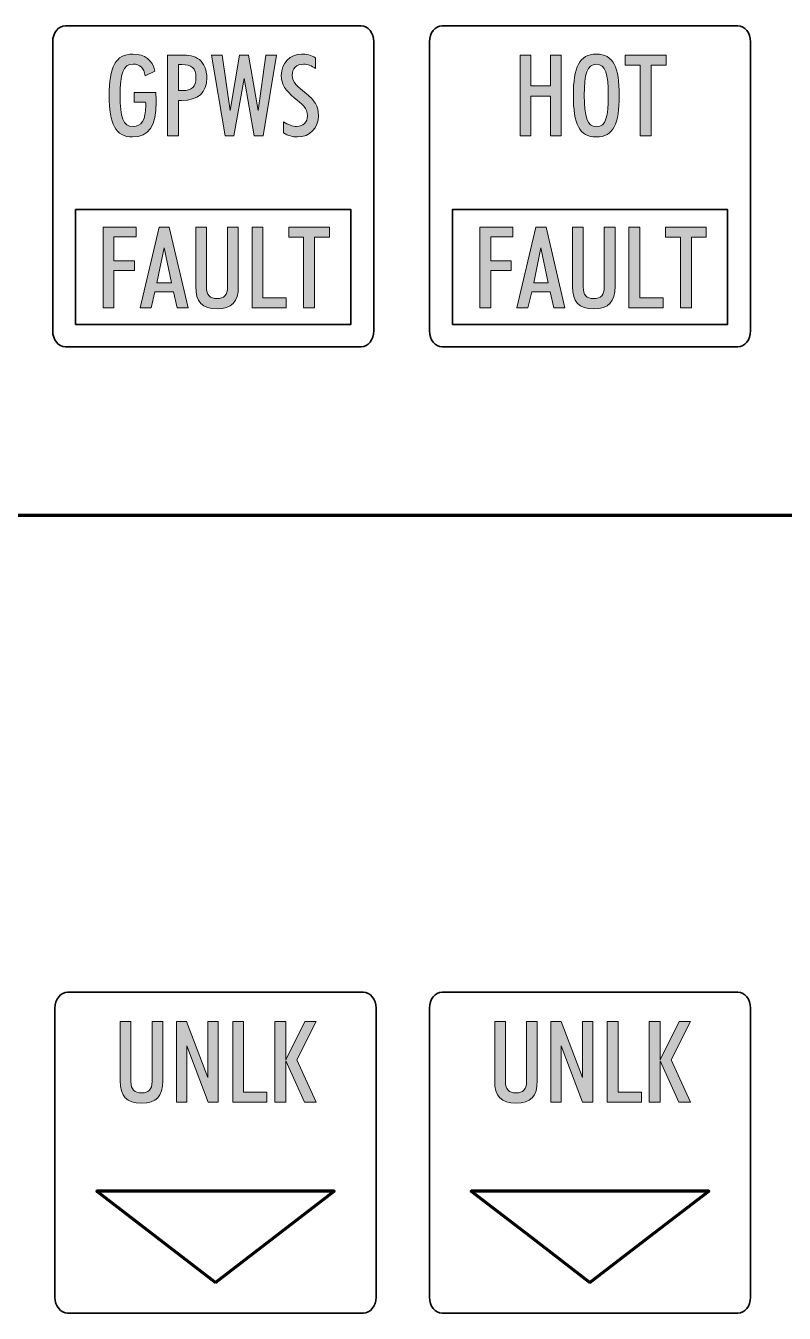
# Model space of a CAD drawing. Header units: millimetres. Extents: x 4 to 202, y 10 to 290.
# Drawn here: x 37.2 to 70.2, y 177.6 to 233.7 of the extents above; entities that cross this region are included whole.
import ezdxf

# ---------------------------------------------------------------- set-up
doc = ezdxf.new("R2010")
doc.units = ezdxf.units.MM
doc.header["$MEASUREMENT"] = 0
doc.layers.add('Layer 1', color=7, linetype='Continuous', lineweight=0)

# ---------------------------------------------------------------- blocks, each defined once
blk = doc.blocks.new('Block_24')
at = {"layer": 'Layer 1', "true_color": 0x1d1e1b, "transparency": 33554687}
h = blk.add_hatch(color=250, dxfattribs=at)
h.dxf.hatch_style = 2
edge = h.paths.add_edge_path()
edge.add_spline(control_points=[(42.855, 230.373), (42.855, 229.35), (42.534, 228.856), (41.827, 228.856), (41.076, 228.856), (40.805, 229.429), (40.805, 230.66), (40.805, 231.9), (41.071, 232.468), (41.842, 232.468), (42.366, 232.468), (42.682, 232.221), (42.801, 231.727), (42.801, 231.727), (42.381, 231.524), (42.381, 231.524), (42.312, 231.865), (42.139, 232.033), (41.847, 232.033), (41.397, 232.033), (41.284, 231.603), (41.284, 230.669), (41.284, 229.731), (41.402, 229.306), (41.847, 229.306), (42.218, 229.306), (42.401, 229.612), (42.401, 230.21), (42.401, 230.264), (42.401, 230.319), (42.396, 230.378), (42.396, 230.378), (41.892, 230.378), (41.892, 230.378), (41.892, 230.378), (41.892, 230.793), (41.892, 230.793), (41.892, 230.793), (42.84, 230.793), (42.84, 230.793), (42.85, 230.645), (42.855, 230.502), (42.855, 230.373)], knot_values=[0, 0, 0, 0, 1, 1, 1, 2, 2, 2, 3, 3, 3, 4, 4, 4, 5, 5, 5, 6, 6, 6, 7, 7, 7, 8, 8, 8, 9, 9, 9, 10, 10, 10, 11, 11, 11, 12, 12, 12, 13, 13, 13, 14, 14, 14, 14], degree=3, periodic=0)
h = blk.add_hatch(color=250, dxfattribs=at)
h.dxf.hatch_style = 2
edge = h.paths.add_edge_path()
edge.add_spline(control_points=[(44, 230.877), (44.415, 230.877), (44.588, 231.03), (44.588, 231.45), (44.588, 231.86), (44.396, 232.009), (43.966, 232.009), (43.966, 232.009), (43.822, 232.009), (43.822, 232.009), (43.822, 232.009), (43.822, 230.877), (43.822, 230.877), (43.822, 230.877), (44, 230.877), (44, 230.877)], knot_values=[0, 0, 0, 0, 1, 1, 1, 2, 2, 2, 3, 3, 3, 4, 4, 4, 5, 5, 5, 5], degree=3, periodic=0)
edge = h.paths.add_edge_path()
edge.add_spline(control_points=[(43.348, 232.424), (43.348, 232.424), (43.926, 232.424), (43.926, 232.424), (44.272, 232.424), (44.529, 232.394), (44.737, 232.226), (44.944, 232.058), (45.063, 231.771), (45.063, 231.43), (45.063, 230.793), (44.687, 230.447), (43.961, 230.447), (43.916, 230.447), (43.867, 230.447), (43.822, 230.452), (43.822, 230.452), (43.822, 228.9), (43.822, 228.9), (43.822, 228.9), (43.348, 228.9), (43.348, 228.9), (43.348, 228.9), (43.348, 232.424), (43.348, 232.424)], knot_values=[0, 0, 0, 0, 1, 1, 1, 2, 2, 2, 3, 3, 3, 4, 4, 4, 5, 5, 5, 6, 6, 6, 7, 7, 7, 8, 8, 8, 8], degree=3, periodic=0)
h = blk.add_hatch(color=250, dxfattribs=at)
h.dxf.hatch_style = 2
edge = h.paths.add_edge_path()
edge.add_spline(control_points=[(45.269, 232.424), (45.269, 232.424), (45.739, 232.424), (45.739, 232.424), (45.739, 232.424), (46.08, 230.012), (46.08, 230.012), (46.08, 230.012), (46.49, 232.424), (46.49, 232.424), (46.49, 232.424), (46.88, 232.424), (46.88, 232.424), (46.88, 232.424), (47.295, 230.012), (47.295, 230.012), (47.295, 230.012), (47.631, 232.424), (47.631, 232.424), (47.631, 232.424), (48.101, 232.424), (48.101, 232.424), (48.101, 232.424), (47.513, 228.9), (47.513, 228.9), (47.513, 228.9), (47.122, 228.9), (47.122, 228.9), (47.122, 228.9), (46.687, 231.401), (46.687, 231.401), (46.687, 231.401), (46.247, 228.9), (46.247, 228.9), (46.247, 228.9), (45.862, 228.9), (45.862, 228.9), (45.862, 228.9), (45.269, 232.424), (45.269, 232.424)], knot_values=[0, 0, 0, 0, 1, 1, 1, 2, 2, 2, 3, 3, 3, 4, 4, 4, 5, 5, 5, 6, 6, 6, 7, 7, 7, 8, 8, 8, 9, 9, 9, 10, 10, 10, 11, 11, 11, 12, 12, 12, 13, 13, 13, 13], degree=3, periodic=0)
h = blk.add_hatch(color=250, dxfattribs=at)
h.dxf.hatch_style = 2
edge = h.paths.add_edge_path()
edge.add_spline(control_points=[(48.979, 229.316), (49.27, 229.316), (49.453, 229.498), (49.453, 229.78), (49.453, 230.121), (49.221, 230.279), (48.875, 230.566), (48.509, 230.867), (48.311, 231.129), (48.311, 231.539), (48.311, 232.083), (48.702, 232.468), (49.191, 232.468), (49.409, 232.468), (49.606, 232.419), (49.809, 232.31), (49.809, 232.31), (49.809, 231.836), (49.809, 231.836), (49.626, 231.964), (49.453, 232.028), (49.28, 232.028), (48.979, 232.028), (48.786, 231.836), (48.786, 231.544), (48.786, 231.218), (49.028, 231.05), (49.379, 230.768), (49.759, 230.462), (49.932, 230.195), (49.932, 229.785), (49.932, 229.256), (49.562, 228.856), (49.013, 228.856), (48.815, 228.856), (48.613, 228.915), (48.4, 229.034), (48.4, 229.034), (48.4, 229.518), (48.4, 229.518), (48.618, 229.385), (48.806, 229.316), (48.979, 229.316)], knot_values=[0, 0, 0, 0, 1, 1, 1, 2, 2, 2, 3, 3, 3, 4, 4, 4, 5, 5, 5, 6, 6, 6, 7, 7, 7, 8, 8, 8, 9, 9, 9, 10, 10, 10, 11, 11, 11, 12, 12, 12, 13, 13, 13, 14, 14, 14, 14], degree=3, periodic=0)
at = {"layer": 'Layer 1'}
for points, knots in [([(42.855, 230.373), (42.855, 229.35), (42.534, 228.856), (41.827, 228.856), (41.076, 228.856), (40.805, 229.429), (40.805, 230.66), (40.805, 231.9), (41.071, 232.468), (41.842, 232.468), (42.366, 232.468), (42.682, 232.221), (42.801, 231.727), (42.801, 231.727), (42.381, 231.524), (42.381, 231.524), (42.312, 231.865), (42.139, 232.033), (41.847, 232.033), (41.397, 232.033), (41.284, 231.603), (41.284, 230.669), (41.284, 229.731), (41.402, 229.306), (41.847, 229.306), (42.218, 229.306), (42.401, 229.612), (42.401, 230.21), (42.401, 230.264), (42.401, 230.319), (42.396, 230.378), (42.396, 230.378), (41.892, 230.378), (41.892, 230.378), (41.892, 230.378), (41.892, 230.793), (41.892, 230.793), (41.892, 230.793), (42.84, 230.793), (42.84, 230.793), (42.85, 230.645), (42.855, 230.502), (42.855, 230.373)], [0, 0, 0, 0, 1, 1, 1, 2, 2, 2, 3, 3, 3, 4, 4, 4, 5, 5, 5, 6, 6, 6, 7, 7, 7, 8, 8, 8, 9, 9, 9, 10, 10, 10, 11, 11, 11, 12, 12, 12, 13, 13, 13, 14, 14, 14, 14]), ([(43.348, 232.424), (43.348, 232.424), (43.926, 232.424), (43.926, 232.424), (44.272, 232.424), (44.529, 232.394), (44.737, 232.226), (44.944, 232.058), (45.063, 231.771), (45.063, 231.43), (45.063, 230.793), (44.687, 230.447), (43.961, 230.447), (43.916, 230.447), (43.867, 230.447), (43.822, 230.452), (43.822, 230.452), (43.822, 228.9), (43.822, 228.9), (43.822, 228.9), (43.348, 228.9), (43.348, 228.9), (43.348, 228.9), (43.348, 232.424), (43.348, 232.424)], [0, 0, 0, 0, 1, 1, 1, 2, 2, 2, 3, 3, 3, 4, 4, 4, 5, 5, 5, 6, 6, 6, 7, 7, 7, 8, 8, 8, 8]), ([(45.269, 232.424), (45.269, 232.424), (45.739, 232.424), (45.739, 232.424), (45.739, 232.424), (46.08, 230.012), (46.08, 230.012), (46.08, 230.012), (46.49, 232.424), (46.49, 232.424), (46.49, 232.424), (46.88, 232.424), (46.88, 232.424), (46.88, 232.424), (47.295, 230.012), (47.295, 230.012), (47.295, 230.012), (47.631, 232.424), (47.631, 232.424), (47.631, 232.424), (48.101, 232.424), (48.101, 232.424), (48.101, 232.424), (47.513, 228.9), (47.513, 228.9), (47.513, 228.9), (47.122, 228.9), (47.122, 228.9), (47.122, 228.9), (46.687, 231.401), (46.687, 231.401), (46.687, 231.401), (46.247, 228.9), (46.247, 228.9), (46.247, 228.9), (45.862, 228.9), (45.862, 228.9), (45.862, 228.9), (45.269, 232.424), (45.269, 232.424)], [0, 0, 0, 0, 1, 1, 1, 2, 2, 2, 3, 3, 3, 4, 4, 4, 5, 5, 5, 6, 6, 6, 7, 7, 7, 8, 8, 8, 9, 9, 9, 10, 10, 10, 11, 11, 11, 12, 12, 12, 13, 13, 13, 13]), ([(48.979, 229.316), (49.27, 229.316), (49.453, 229.498), (49.453, 229.78), (49.453, 230.121), (49.221, 230.279), (48.875, 230.566), (48.509, 230.867), (48.311, 231.129), (48.311, 231.539), (48.311, 232.083), (48.702, 232.468), (49.191, 232.468), (49.409, 232.468), (49.606, 232.419), (49.809, 232.31), (49.809, 232.31), (49.809, 231.836), (49.809, 231.836), (49.626, 231.964), (49.453, 232.028), (49.28, 232.028), (48.979, 232.028), (48.786, 231.836), (48.786, 231.544), (48.786, 231.218), (49.028, 231.05), (49.379, 230.768), (49.759, 230.462), (49.932, 230.195), (49.932, 229.785), (49.932, 229.256), (49.562, 228.856), (49.013, 228.856), (48.815, 228.856), (48.613, 228.915), (48.4, 229.034), (48.4, 229.034), (48.4, 229.518), (48.4, 229.518), (48.618, 229.385), (48.806, 229.316), (48.979, 229.316)], [0, 0, 0, 0, 1, 1, 1, 2, 2, 2, 3, 3, 3, 4, 4, 4, 5, 5, 5, 6, 6, 6, 7, 7, 7, 8, 8, 8, 9, 9, 9, 10, 10, 10, 11, 11, 11, 12, 12, 12, 13, 13, 13, 14, 14, 14, 14]), ([(44, 230.877), (44.415, 230.877), (44.588, 231.03), (44.588, 231.45), (44.588, 231.86), (44.396, 232.009), (43.966, 232.009), (43.966, 232.009), (43.822, 232.009), (43.822, 232.009), (43.822, 232.009), (43.822, 230.877), (43.822, 230.877), (43.822, 230.877), (44, 230.877), (44, 230.877)], [0, 0, 0, 0, 1, 1, 1, 2, 2, 2, 3, 3, 3, 4, 4, 4, 5, 5, 5, 5])]:
    blk.add_open_spline(points, degree=3, knots=knots, dxfattribs=at)
blk = doc.blocks.new('Block_25')
at = {"layer": 'Layer 1', "true_color": 0x1d1e1b, "transparency": 33554687}
h = blk.add_hatch(color=250, dxfattribs=at)
h.dxf.hatch_style = 2
edge = h.paths.add_edge_path()
edge.add_spline(control_points=[(40.538, 224.93), (40.538, 224.93), (41.981, 224.93), (41.981, 224.93), (41.981, 224.93), (41.981, 224.505), (41.981, 224.505), (41.981, 224.505), (41.012, 224.505), (41.012, 224.505), (41.012, 224.505), (41.012, 223.452), (41.012, 223.452), (41.012, 223.452), (41.902, 223.452), (41.902, 223.452), (41.902, 223.452), (41.902, 223.032), (41.902, 223.032), (41.902, 223.032), (41.012, 223.032), (41.012, 223.032), (41.012, 223.032), (41.012, 221.406), (41.012, 221.406), (41.012, 221.406), (40.538, 221.406), (40.538, 221.406), (40.538, 221.406), (40.538, 224.93), (40.538, 224.93)], knot_values=[0, 0, 0, 0, 1, 1, 1, 2, 2, 2, 3, 3, 3, 4, 4, 4, 5, 5, 5, 6, 6, 6, 7, 7, 7, 8, 8, 8, 9, 9, 9, 10, 10, 10, 10], degree=3, periodic=0)
h = blk.add_hatch(color=250, dxfattribs=at)
h.dxf.hatch_style = 2
edge = h.paths.add_edge_path()
edge.add_spline(control_points=[(42.889, 222.494), (42.889, 222.494), (43.522, 222.494), (43.522, 222.494), (43.522, 222.494), (43.205, 224.021), (43.205, 224.021), (43.205, 224.021), (42.889, 222.494), (42.889, 222.494)], knot_values=[0, 0, 0, 0, 1, 1, 1, 2, 2, 2, 3, 3, 3, 3], degree=3, periodic=0)
edge = h.paths.add_edge_path()
edge.add_spline(control_points=[(42.983, 224.93), (42.983, 224.93), (43.428, 224.93), (43.428, 224.93), (43.428, 224.93), (44.253, 221.406), (44.253, 221.406), (44.253, 221.406), (43.774, 221.406), (43.774, 221.406), (43.774, 221.406), (43.606, 222.098), (43.606, 222.098), (43.606, 222.098), (42.8, 222.098), (42.8, 222.098), (42.8, 222.098), (42.637, 221.406), (42.637, 221.406), (42.637, 221.406), (42.158, 221.406), (42.158, 221.406), (42.158, 221.406), (42.983, 224.93), (42.983, 224.93)], knot_values=[0, 0, 0, 0, 1, 1, 1, 2, 2, 2, 3, 3, 3, 4, 4, 4, 5, 5, 5, 6, 6, 6, 7, 7, 7, 8, 8, 8, 8], degree=3, periodic=0)
h = blk.add_hatch(color=250, dxfattribs=at)
h.dxf.hatch_style = 2
edge = h.paths.add_edge_path()
edge.add_spline(control_points=[(44.578, 224.93), (44.578, 224.93), (45.047, 224.93), (45.047, 224.93), (45.047, 224.93), (45.047, 222.306), (45.047, 222.306), (45.047, 221.97), (45.196, 221.812), (45.507, 221.812), (45.818, 221.812), (45.966, 221.97), (45.966, 222.306), (45.966, 222.306), (45.966, 224.93), (45.966, 224.93), (45.966, 224.93), (46.436, 224.93), (46.436, 224.93), (46.436, 224.93), (46.436, 222.345), (46.436, 222.345), (46.436, 221.668), (46.154, 221.362), (45.507, 221.362), (44.859, 221.362), (44.578, 221.668), (44.578, 222.345), (44.578, 222.345), (44.578, 224.93), (44.578, 224.93)], knot_values=[0, 0, 0, 0, 1, 1, 1, 2, 2, 2, 3, 3, 3, 4, 4, 4, 5, 5, 5, 6, 6, 6, 7, 7, 7, 8, 8, 8, 9, 9, 9, 10, 10, 10, 10], degree=3, periodic=0)
h = blk.add_hatch(color=250, dxfattribs=at)
h.dxf.hatch_style = 2
edge = h.paths.add_edge_path()
edge.add_spline(control_points=[(47.037, 224.93), (47.037, 224.93), (47.512, 224.93), (47.512, 224.93), (47.512, 224.93), (47.512, 221.846), (47.512, 221.846), (47.512, 221.846), (48.53, 221.846), (48.53, 221.846), (48.53, 221.846), (48.53, 221.406), (48.53, 221.406), (48.53, 221.406), (47.037, 221.406), (47.037, 221.406), (47.037, 221.406), (47.037, 224.93), (47.037, 224.93)], knot_values=[0, 0, 0, 0, 1, 1, 1, 2, 2, 2, 3, 3, 3, 4, 4, 4, 5, 5, 5, 6, 6, 6, 6], degree=3, periodic=0)
h = blk.add_hatch(color=250, dxfattribs=at)
h.dxf.hatch_style = 2
edge = h.paths.add_edge_path()
edge.add_spline(control_points=[(49.285, 224.49), (49.285, 224.49), (48.633, 224.49), (48.633, 224.49), (48.633, 224.49), (48.633, 224.93), (48.633, 224.93), (48.633, 224.93), (50.416, 224.93), (50.416, 224.93), (50.416, 224.93), (50.416, 224.49), (50.416, 224.49), (50.416, 224.49), (49.764, 224.49), (49.764, 224.49), (49.764, 224.49), (49.764, 221.406), (49.764, 221.406), (49.764, 221.406), (49.285, 221.406), (49.285, 221.406), (49.285, 221.406), (49.285, 224.49), (49.285, 224.49)], knot_values=[0, 0, 0, 0, 1, 1, 1, 2, 2, 2, 3, 3, 3, 4, 4, 4, 5, 5, 5, 6, 6, 6, 7, 7, 7, 8, 8, 8, 8], degree=3, periodic=0)
at = {"layer": 'Layer 1'}
for points, knots in [([(40.538, 224.93), (40.538, 224.93), (41.981, 224.93), (41.981, 224.93), (41.981, 224.93), (41.981, 224.505), (41.981, 224.505), (41.981, 224.505), (41.012, 224.505), (41.012, 224.505), (41.012, 224.505), (41.012, 223.452), (41.012, 223.452), (41.012, 223.452), (41.902, 223.452), (41.902, 223.452), (41.902, 223.452), (41.902, 223.032), (41.902, 223.032), (41.902, 223.032), (41.012, 223.032), (41.012, 223.032), (41.012, 223.032), (41.012, 221.406), (41.012, 221.406), (41.012, 221.406), (40.538, 221.406), (40.538, 221.406), (40.538, 221.406), (40.538, 224.93), (40.538, 224.93)], [0, 0, 0, 0, 1, 1, 1, 2, 2, 2, 3, 3, 3, 4, 4, 4, 5, 5, 5, 6, 6, 6, 7, 7, 7, 8, 8, 8, 9, 9, 9, 10, 10, 10, 10]), ([(42.983, 224.93), (42.983, 224.93), (43.428, 224.93), (43.428, 224.93), (43.428, 224.93), (44.253, 221.406), (44.253, 221.406), (44.253, 221.406), (43.774, 221.406), (43.774, 221.406), (43.774, 221.406), (43.606, 222.098), (43.606, 222.098), (43.606, 222.098), (42.8, 222.098), (42.8, 222.098), (42.8, 222.098), (42.637, 221.406), (42.637, 221.406), (42.637, 221.406), (42.158, 221.406), (42.158, 221.406), (42.158, 221.406), (42.983, 224.93), (42.983, 224.93)], [0, 0, 0, 0, 1, 1, 1, 2, 2, 2, 3, 3, 3, 4, 4, 4, 5, 5, 5, 6, 6, 6, 7, 7, 7, 8, 8, 8, 8]), ([(44.578, 224.93), (44.578, 224.93), (45.047, 224.93), (45.047, 224.93), (45.047, 224.93), (45.047, 222.306), (45.047, 222.306), (45.047, 221.97), (45.196, 221.812), (45.507, 221.812), (45.818, 221.812), (45.966, 221.97), (45.966, 222.306), (45.966, 222.306), (45.966, 224.93), (45.966, 224.93), (45.966, 224.93), (46.436, 224.93), (46.436, 224.93), (46.436, 224.93), (46.436, 222.345), (46.436, 222.345), (46.436, 221.668), (46.154, 221.362), (45.507, 221.362), (44.859, 221.362), (44.578, 221.668), (44.578, 222.345), (44.578, 222.345), (44.578, 224.93), (44.578, 224.93)], [0, 0, 0, 0, 1, 1, 1, 2, 2, 2, 3, 3, 3, 4, 4, 4, 5, 5, 5, 6, 6, 6, 7, 7, 7, 8, 8, 8, 9, 9, 9, 10, 10, 10, 10]), ([(47.037, 224.93), (47.037, 224.93), (47.512, 224.93), (47.512, 224.93), (47.512, 224.93), (47.512, 221.846), (47.512, 221.846), (47.512, 221.846), (48.53, 221.846), (48.53, 221.846), (48.53, 221.846), (48.53, 221.406), (48.53, 221.406), (48.53, 221.406), (47.037, 221.406), (47.037, 221.406), (47.037, 221.406), (47.037, 224.93), (47.037, 224.93)], [0, 0, 0, 0, 1, 1, 1, 2, 2, 2, 3, 3, 3, 4, 4, 4, 5, 5, 5, 6, 6, 6, 6]), ([(49.285, 224.49), (49.285, 224.49), (48.633, 224.49), (48.633, 224.49), (48.633, 224.49), (48.633, 224.93), (48.633, 224.93), (48.633, 224.93), (50.416, 224.93), (50.416, 224.93), (50.416, 224.93), (50.416, 224.49), (50.416, 224.49), (50.416, 224.49), (49.764, 224.49), (49.764, 224.49), (49.764, 224.49), (49.764, 221.406), (49.764, 221.406), (49.764, 221.406), (49.285, 221.406), (49.285, 221.406), (49.285, 221.406), (49.285, 224.49), (49.285, 224.49)], [0, 0, 0, 0, 1, 1, 1, 2, 2, 2, 3, 3, 3, 4, 4, 4, 5, 5, 5, 6, 6, 6, 7, 7, 7, 8, 8, 8, 8]), ([(42.889, 222.494), (42.889, 222.494), (43.522, 222.494), (43.522, 222.494), (43.522, 222.494), (43.205, 224.021), (43.205, 224.021), (43.205, 224.021), (42.889, 222.494), (42.889, 222.494)], [0, 0, 0, 0, 1, 1, 1, 2, 2, 2, 3, 3, 3, 3])]:
    blk.add_open_spline(points, degree=3, knots=knots, dxfattribs=at)
blk = doc.blocks.new('Block_26')
at = {"layer": 'Layer 1', "true_color": 0x1d1e1b, "transparency": 33554687}
h = blk.add_hatch(color=250, dxfattribs=at)
h.dxf.hatch_style = 2
edge = h.paths.add_edge_path()
edge.add_spline(control_points=[(58.72, 232.424), (58.72, 232.424), (59.194, 232.424), (59.194, 232.424), (59.194, 232.424), (59.194, 231.085), (59.194, 231.085), (59.194, 231.085), (60.044, 231.085), (60.044, 231.085), (60.044, 231.085), (60.044, 232.424), (60.044, 232.424), (60.044, 232.424), (60.519, 232.424), (60.519, 232.424), (60.519, 232.424), (60.519, 228.9), (60.519, 228.9), (60.519, 228.9), (60.044, 228.9), (60.044, 228.9), (60.044, 228.9), (60.044, 230.64), (60.044, 230.64), (60.044, 230.64), (59.194, 230.64), (59.194, 230.64), (59.194, 230.64), (59.194, 228.9), (59.194, 228.9), (59.194, 228.9), (58.72, 228.9), (58.72, 228.9), (58.72, 228.9), (58.72, 232.424), (58.72, 232.424)], knot_values=[0, 0, 0, 0, 1, 1, 1, 2, 2, 2, 3, 3, 3, 4, 4, 4, 5, 5, 5, 6, 6, 6, 7, 7, 7, 8, 8, 8, 9, 9, 9, 10, 10, 10, 11, 11, 11, 12, 12, 12, 12], degree=3, periodic=0)
h = blk.add_hatch(color=250, dxfattribs=at)
h.dxf.hatch_style = 2
edge = h.paths.add_edge_path()
edge.add_spline(control_points=[(62.054, 229.306), (62.474, 229.306), (62.568, 229.745), (62.568, 230.669), (62.568, 231.594), (62.459, 232.028), (62.049, 232.028), (61.639, 232.028), (61.525, 231.594), (61.525, 230.669), (61.525, 229.74), (61.649, 229.306), (62.054, 229.306)], knot_values=[0, 0, 0, 0, 1, 1, 1, 2, 2, 2, 3, 3, 3, 4, 4, 4, 4], degree=3, periodic=0)
edge = h.paths.add_edge_path()
edge.add_spline(control_points=[(62.049, 232.468), (62.79, 232.468), (63.047, 231.895), (63.047, 230.66), (63.047, 229.429), (62.79, 228.856), (62.049, 228.856), (61.308, 228.856), (61.046, 229.424), (61.046, 230.66), (61.046, 231.895), (61.308, 232.468), (62.049, 232.468)], knot_values=[0, 0, 0, 0, 1, 1, 1, 2, 2, 2, 3, 3, 3, 4, 4, 4, 4], degree=3, periodic=0)
h = blk.add_hatch(color=250, dxfattribs=at)
h.dxf.hatch_style = 2
edge = h.paths.add_edge_path()
edge.add_spline(control_points=[(63.96, 231.984), (63.96, 231.984), (63.308, 231.984), (63.308, 231.984), (63.308, 231.984), (63.308, 232.424), (63.308, 232.424), (63.308, 232.424), (65.092, 232.424), (65.092, 232.424), (65.092, 232.424), (65.092, 231.984), (65.092, 231.984), (65.092, 231.984), (64.439, 231.984), (64.439, 231.984), (64.439, 231.984), (64.439, 228.9), (64.439, 228.9), (64.439, 228.9), (63.96, 228.9), (63.96, 228.9), (63.96, 228.9), (63.96, 231.984), (63.96, 231.984)], knot_values=[0, 0, 0, 0, 1, 1, 1, 2, 2, 2, 3, 3, 3, 4, 4, 4, 5, 5, 5, 6, 6, 6, 7, 7, 7, 8, 8, 8, 8], degree=3, periodic=0)
at = {"layer": 'Layer 1'}
for points, knots in [([(58.72, 232.424), (58.72, 232.424), (59.194, 232.424), (59.194, 232.424), (59.194, 232.424), (59.194, 231.085), (59.194, 231.085), (59.194, 231.085), (60.044, 231.085), (60.044, 231.085), (60.044, 231.085), (60.044, 232.424), (60.044, 232.424), (60.044, 232.424), (60.519, 232.424), (60.519, 232.424), (60.519, 232.424), (60.519, 228.9), (60.519, 228.9), (60.519, 228.9), (60.044, 228.9), (60.044, 228.9), (60.044, 228.9), (60.044, 230.64), (60.044, 230.64), (60.044, 230.64), (59.194, 230.64), (59.194, 230.64), (59.194, 230.64), (59.194, 228.9), (59.194, 228.9), (59.194, 228.9), (58.72, 228.9), (58.72, 228.9), (58.72, 228.9), (58.72, 232.424), (58.72, 232.424)], [0, 0, 0, 0, 1, 1, 1, 2, 2, 2, 3, 3, 3, 4, 4, 4, 5, 5, 5, 6, 6, 6, 7, 7, 7, 8, 8, 8, 9, 9, 9, 10, 10, 10, 11, 11, 11, 12, 12, 12, 12]), ([(62.049, 232.468), (62.79, 232.468), (63.047, 231.895), (63.047, 230.66), (63.047, 229.429), (62.79, 228.856), (62.049, 228.856), (61.308, 228.856), (61.046, 229.424), (61.046, 230.66), (61.046, 231.895), (61.308, 232.468), (62.049, 232.468)], [0, 0, 0, 0, 1, 1, 1, 2, 2, 2, 3, 3, 3, 4, 4, 4, 4]), ([(63.96, 231.984), (63.96, 231.984), (63.308, 231.984), (63.308, 231.984), (63.308, 231.984), (63.308, 232.424), (63.308, 232.424), (63.308, 232.424), (65.092, 232.424), (65.092, 232.424), (65.092, 232.424), (65.092, 231.984), (65.092, 231.984), (65.092, 231.984), (64.439, 231.984), (64.439, 231.984), (64.439, 231.984), (64.439, 228.9), (64.439, 228.9), (64.439, 228.9), (63.96, 228.9), (63.96, 228.9), (63.96, 228.9), (63.96, 231.984), (63.96, 231.984)], [0, 0, 0, 0, 1, 1, 1, 2, 2, 2, 3, 3, 3, 4, 4, 4, 5, 5, 5, 6, 6, 6, 7, 7, 7, 8, 8, 8, 8]), ([(62.054, 229.306), (62.474, 229.306), (62.568, 229.745), (62.568, 230.669), (62.568, 231.594), (62.459, 232.028), (62.049, 232.028), (61.639, 232.028), (61.525, 231.594), (61.525, 230.669), (61.525, 229.74), (61.649, 229.306), (62.054, 229.306)], [0, 0, 0, 0, 1, 1, 1, 2, 2, 2, 3, 3, 3, 4, 4, 4, 4])]:
    blk.add_open_spline(points, degree=3, knots=knots, dxfattribs=at)
blk = doc.blocks.new('Block_27')
at = {"layer": 'Layer 1', "true_color": 0x1d1e1b, "transparency": 33554687}
h = blk.add_hatch(color=250, dxfattribs=at)
h.dxf.hatch_style = 2
edge = h.paths.add_edge_path()
edge.add_spline(control_points=[(56.967, 224.93), (56.967, 224.93), (58.41, 224.93), (58.41, 224.93), (58.41, 224.93), (58.41, 224.505), (58.41, 224.505), (58.41, 224.505), (57.441, 224.505), (57.441, 224.505), (57.441, 224.505), (57.441, 223.452), (57.441, 223.452), (57.441, 223.452), (58.331, 223.452), (58.331, 223.452), (58.331, 223.452), (58.331, 223.032), (58.331, 223.032), (58.331, 223.032), (57.441, 223.032), (57.441, 223.032), (57.441, 223.032), (57.441, 221.406), (57.441, 221.406), (57.441, 221.406), (56.967, 221.406), (56.967, 221.406), (56.967, 221.406), (56.967, 224.93), (56.967, 224.93)], knot_values=[0, 0, 0, 0, 1, 1, 1, 2, 2, 2, 3, 3, 3, 4, 4, 4, 5, 5, 5, 6, 6, 6, 7, 7, 7, 8, 8, 8, 9, 9, 9, 10, 10, 10, 10], degree=3, periodic=0)
h = blk.add_hatch(color=250, dxfattribs=at)
h.dxf.hatch_style = 2
edge = h.paths.add_edge_path()
edge.add_spline(control_points=[(59.318, 222.494), (59.318, 222.494), (59.95, 222.494), (59.95, 222.494), (59.95, 222.494), (59.634, 224.021), (59.634, 224.021), (59.634, 224.021), (59.318, 222.494), (59.318, 222.494)], knot_values=[0, 0, 0, 0, 1, 1, 1, 2, 2, 2, 3, 3, 3, 3], degree=3, periodic=0)
edge = h.paths.add_edge_path()
edge.add_spline(control_points=[(59.412, 224.93), (59.412, 224.93), (59.856, 224.93), (59.856, 224.93), (59.856, 224.93), (60.682, 221.406), (60.682, 221.406), (60.682, 221.406), (60.202, 221.406), (60.202, 221.406), (60.202, 221.406), (60.034, 222.098), (60.034, 222.098), (60.034, 222.098), (59.229, 222.098), (59.229, 222.098), (59.229, 222.098), (59.066, 221.406), (59.066, 221.406), (59.066, 221.406), (58.587, 221.406), (58.587, 221.406), (58.587, 221.406), (59.412, 224.93), (59.412, 224.93)], knot_values=[0, 0, 0, 0, 1, 1, 1, 2, 2, 2, 3, 3, 3, 4, 4, 4, 5, 5, 5, 6, 6, 6, 7, 7, 7, 8, 8, 8, 8], degree=3, periodic=0)
h = blk.add_hatch(color=250, dxfattribs=at)
h.dxf.hatch_style = 2
edge = h.paths.add_edge_path()
edge.add_spline(control_points=[(61.007, 224.93), (61.007, 224.93), (61.476, 224.93), (61.476, 224.93), (61.476, 224.93), (61.476, 222.306), (61.476, 222.306), (61.476, 221.97), (61.624, 221.812), (61.936, 221.812), (62.247, 221.812), (62.395, 221.97), (62.395, 222.306), (62.395, 222.306), (62.395, 224.93), (62.395, 224.93), (62.395, 224.93), (62.865, 224.93), (62.865, 224.93), (62.865, 224.93), (62.865, 222.345), (62.865, 222.345), (62.865, 221.668), (62.583, 221.362), (61.936, 221.362), (61.288, 221.362), (61.007, 221.668), (61.007, 222.345), (61.007, 222.345), (61.007, 224.93), (61.007, 224.93)], knot_values=[0, 0, 0, 0, 1, 1, 1, 2, 2, 2, 3, 3, 3, 4, 4, 4, 5, 5, 5, 6, 6, 6, 7, 7, 7, 8, 8, 8, 9, 9, 9, 10, 10, 10, 10], degree=3, periodic=0)
h = blk.add_hatch(color=250, dxfattribs=at)
h.dxf.hatch_style = 2
edge = h.paths.add_edge_path()
edge.add_spline(control_points=[(63.466, 224.93), (63.466, 224.93), (63.94, 224.93), (63.94, 224.93), (63.94, 224.93), (63.94, 221.846), (63.94, 221.846), (63.94, 221.846), (64.958, 221.846), (64.958, 221.846), (64.958, 221.846), (64.958, 221.406), (64.958, 221.406), (64.958, 221.406), (63.466, 221.406), (63.466, 221.406), (63.466, 221.406), (63.466, 224.93), (63.466, 224.93)], knot_values=[0, 0, 0, 0, 1, 1, 1, 2, 2, 2, 3, 3, 3, 4, 4, 4, 5, 5, 5, 6, 6, 6, 6], degree=3, periodic=0)
h = blk.add_hatch(color=250, dxfattribs=at)
h.dxf.hatch_style = 2
edge = h.paths.add_edge_path()
edge.add_spline(control_points=[(65.714, 224.49), (65.714, 224.49), (65.061, 224.49), (65.061, 224.49), (65.061, 224.49), (65.061, 224.93), (65.061, 224.93), (65.061, 224.93), (66.845, 224.93), (66.845, 224.93), (66.845, 224.93), (66.845, 224.49), (66.845, 224.49), (66.845, 224.49), (66.193, 224.49), (66.193, 224.49), (66.193, 224.49), (66.193, 221.406), (66.193, 221.406), (66.193, 221.406), (65.714, 221.406), (65.714, 221.406), (65.714, 221.406), (65.714, 224.49), (65.714, 224.49)], knot_values=[0, 0, 0, 0, 1, 1, 1, 2, 2, 2, 3, 3, 3, 4, 4, 4, 5, 5, 5, 6, 6, 6, 7, 7, 7, 8, 8, 8, 8], degree=3, periodic=0)
at = {"layer": 'Layer 1'}
for points, knots in [([(56.967, 224.93), (56.967, 224.93), (58.41, 224.93), (58.41, 224.93), (58.41, 224.93), (58.41, 224.505), (58.41, 224.505), (58.41, 224.505), (57.441, 224.505), (57.441, 224.505), (57.441, 224.505), (57.441, 223.452), (57.441, 223.452), (57.441, 223.452), (58.331, 223.452), (58.331, 223.452), (58.331, 223.452), (58.331, 223.032), (58.331, 223.032), (58.331, 223.032), (57.441, 223.032), (57.441, 223.032), (57.441, 223.032), (57.441, 221.406), (57.441, 221.406), (57.441, 221.406), (56.967, 221.406), (56.967, 221.406), (56.967, 221.406), (56.967, 224.93), (56.967, 224.93)], [0, 0, 0, 0, 1, 1, 1, 2, 2, 2, 3, 3, 3, 4, 4, 4, 5, 5, 5, 6, 6, 6, 7, 7, 7, 8, 8, 8, 9, 9, 9, 10, 10, 10, 10]), ([(59.412, 224.93), (59.412, 224.93), (59.856, 224.93), (59.856, 224.93), (59.856, 224.93), (60.682, 221.406), (60.682, 221.406), (60.682, 221.406), (60.202, 221.406), (60.202, 221.406), (60.202, 221.406), (60.034, 222.098), (60.034, 222.098), (60.034, 222.098), (59.229, 222.098), (59.229, 222.098), (59.229, 222.098), (59.066, 221.406), (59.066, 221.406), (59.066, 221.406), (58.587, 221.406), (58.587, 221.406), (58.587, 221.406), (59.412, 224.93), (59.412, 224.93)], [0, 0, 0, 0, 1, 1, 1, 2, 2, 2, 3, 3, 3, 4, 4, 4, 5, 5, 5, 6, 6, 6, 7, 7, 7, 8, 8, 8, 8]), ([(61.007, 224.93), (61.007, 224.93), (61.476, 224.93), (61.476, 224.93), (61.476, 224.93), (61.476, 222.306), (61.476, 222.306), (61.476, 221.97), (61.624, 221.812), (61.936, 221.812), (62.247, 221.812), (62.395, 221.97), (62.395, 222.306), (62.395, 222.306), (62.395, 224.93), (62.395, 224.93), (62.395, 224.93), (62.865, 224.93), (62.865, 224.93), (62.865, 224.93), (62.865, 222.345), (62.865, 222.345), (62.865, 221.668), (62.583, 221.362), (61.936, 221.362), (61.288, 221.362), (61.007, 221.668), (61.007, 222.345), (61.007, 222.345), (61.007, 224.93), (61.007, 224.93)], [0, 0, 0, 0, 1, 1, 1, 2, 2, 2, 3, 3, 3, 4, 4, 4, 5, 5, 5, 6, 6, 6, 7, 7, 7, 8, 8, 8, 9, 9, 9, 10, 10, 10, 10]), ([(63.466, 224.93), (63.466, 224.93), (63.94, 224.93), (63.94, 224.93), (63.94, 224.93), (63.94, 221.846), (63.94, 221.846), (63.94, 221.846), (64.958, 221.846), (64.958, 221.846), (64.958, 221.846), (64.958, 221.406), (64.958, 221.406), (64.958, 221.406), (63.466, 221.406), (63.466, 221.406), (63.466, 221.406), (63.466, 224.93), (63.466, 224.93)], [0, 0, 0, 0, 1, 1, 1, 2, 2, 2, 3, 3, 3, 4, 4, 4, 5, 5, 5, 6, 6, 6, 6]), ([(65.714, 224.49), (65.714, 224.49), (65.061, 224.49), (65.061, 224.49), (65.061, 224.49), (65.061, 224.93), (65.061, 224.93), (65.061, 224.93), (66.845, 224.93), (66.845, 224.93), (66.845, 224.93), (66.845, 224.49), (66.845, 224.49), (66.845, 224.49), (66.193, 224.49), (66.193, 224.49), (66.193, 224.49), (66.193, 221.406), (66.193, 221.406), (66.193, 221.406), (65.714, 221.406), (65.714, 221.406), (65.714, 221.406), (65.714, 224.49), (65.714, 224.49)], [0, 0, 0, 0, 1, 1, 1, 2, 2, 2, 3, 3, 3, 4, 4, 4, 5, 5, 5, 6, 6, 6, 7, 7, 7, 8, 8, 8, 8]), ([(59.318, 222.494), (59.318, 222.494), (59.95, 222.494), (59.95, 222.494), (59.95, 222.494), (59.634, 224.021), (59.634, 224.021), (59.634, 224.021), (59.318, 222.494), (59.318, 222.494)], [0, 0, 0, 0, 1, 1, 1, 2, 2, 2, 3, 3, 3, 3])]:
    blk.add_open_spline(points, degree=3, knots=knots, dxfattribs=at)
blk = doc.blocks.new('Block_30')
at = {"layer": 'Layer 1', "true_color": 0x1d1e1b, "transparency": 33554687}
h = blk.add_hatch(color=250, dxfattribs=at)
h.dxf.hatch_style = 2
edge = h.paths.add_edge_path()
edge.add_spline(control_points=[(41.286, 190.299), (41.286, 190.299), (41.755, 190.299), (41.755, 190.299), (41.755, 190.299), (41.755, 187.675), (41.755, 187.675), (41.755, 187.339), (41.903, 187.181), (42.215, 187.181), (42.526, 187.181), (42.674, 187.339), (42.674, 187.675), (42.674, 187.675), (42.674, 190.299), (42.674, 190.299), (42.674, 190.299), (43.144, 190.299), (43.144, 190.299), (43.144, 190.299), (43.144, 187.715), (43.144, 187.715), (43.144, 187.038), (42.862, 186.731), (42.215, 186.731), (41.567, 186.731), (41.286, 187.038), (41.286, 187.715), (41.286, 187.715), (41.286, 190.299), (41.286, 190.299)], knot_values=[0, 0, 0, 0, 1, 1, 1, 2, 2, 2, 3, 3, 3, 4, 4, 4, 5, 5, 5, 6, 6, 6, 7, 7, 7, 8, 8, 8, 9, 9, 9, 10, 10, 10, 10], degree=3, periodic=0)
h = blk.add_hatch(color=250, dxfattribs=at)
h.dxf.hatch_style = 2
edge = h.paths.add_edge_path()
edge.add_spline(control_points=[(43.74, 190.299), (43.74, 190.299), (44.18, 190.299), (44.18, 190.299), (44.18, 190.299), (45.114, 187.853), (45.114, 187.853), (45.114, 187.853), (45.114, 190.299), (45.114, 190.299), (45.114, 190.299), (45.564, 190.299), (45.564, 190.299), (45.564, 190.299), (45.564, 186.776), (45.564, 186.776), (45.564, 186.776), (45.119, 186.776), (45.119, 186.776), (45.119, 186.776), (44.19, 189.242), (44.19, 189.242), (44.19, 189.242), (44.19, 186.776), (44.19, 186.776), (44.19, 186.776), (43.74, 186.776), (43.74, 186.776), (43.74, 186.776), (43.74, 190.299), (43.74, 190.299)], knot_values=[0, 0, 0, 0, 1, 1, 1, 2, 2, 2, 3, 3, 3, 4, 4, 4, 5, 5, 5, 6, 6, 6, 7, 7, 7, 8, 8, 8, 9, 9, 9, 10, 10, 10, 10], degree=3, periodic=0)
h = blk.add_hatch(color=250, dxfattribs=at)
h.dxf.hatch_style = 2
edge = h.paths.add_edge_path()
edge.add_spline(control_points=[(46.19, 190.299), (46.19, 190.299), (46.664, 190.299), (46.664, 190.299), (46.664, 190.299), (46.664, 187.216), (46.664, 187.216), (46.664, 187.216), (47.682, 187.216), (47.682, 187.216), (47.682, 187.216), (47.682, 186.776), (47.682, 186.776), (47.682, 186.776), (46.19, 186.776), (46.19, 186.776), (46.19, 186.776), (46.19, 190.299), (46.19, 190.299)], knot_values=[0, 0, 0, 0, 1, 1, 1, 2, 2, 2, 3, 3, 3, 4, 4, 4, 5, 5, 5, 6, 6, 6, 6], degree=3, periodic=0)
h = blk.add_hatch(color=250, dxfattribs=at)
h.dxf.hatch_style = 2
edge = h.paths.add_edge_path()
edge.add_spline(control_points=[(48.027, 190.299), (48.027, 190.299), (48.502, 190.299), (48.502, 190.299), (48.502, 190.299), (48.502, 188.629), (48.502, 188.629), (48.502, 188.629), (49.332, 190.299), (49.332, 190.299), (49.332, 190.299), (49.826, 190.299), (49.826, 190.299), (49.826, 190.299), (48.986, 188.624), (48.986, 188.624), (48.986, 188.624), (49.826, 186.776), (49.826, 186.776), (49.826, 186.776), (49.317, 186.776), (49.317, 186.776), (49.317, 186.776), (48.502, 188.585), (48.502, 188.585), (48.502, 188.585), (48.502, 186.776), (48.502, 186.776), (48.502, 186.776), (48.027, 186.776), (48.027, 186.776), (48.027, 186.776), (48.027, 190.299), (48.027, 190.299)], knot_values=[0, 0, 0, 0, 1, 1, 1, 2, 2, 2, 3, 3, 3, 4, 4, 4, 5, 5, 5, 6, 6, 6, 7, 7, 7, 8, 8, 8, 9, 9, 9, 10, 10, 10, 11, 11, 11, 11], degree=3, periodic=0)
at = {"layer": 'Layer 1'}
for points, knots in [([(41.286, 190.299), (41.286, 190.299), (41.755, 190.299), (41.755, 190.299), (41.755, 190.299), (41.755, 187.675), (41.755, 187.675), (41.755, 187.339), (41.903, 187.181), (42.215, 187.181), (42.526, 187.181), (42.674, 187.339), (42.674, 187.675), (42.674, 187.675), (42.674, 190.299), (42.674, 190.299), (42.674, 190.299), (43.144, 190.299), (43.144, 190.299), (43.144, 190.299), (43.144, 187.715), (43.144, 187.715), (43.144, 187.038), (42.862, 186.731), (42.215, 186.731), (41.567, 186.731), (41.286, 187.038), (41.286, 187.715), (41.286, 187.715), (41.286, 190.299), (41.286, 190.299)], [0, 0, 0, 0, 1, 1, 1, 2, 2, 2, 3, 3, 3, 4, 4, 4, 5, 5, 5, 6, 6, 6, 7, 7, 7, 8, 8, 8, 9, 9, 9, 10, 10, 10, 10]), ([(43.74, 190.299), (43.74, 190.299), (44.18, 190.299), (44.18, 190.299), (44.18, 190.299), (45.114, 187.853), (45.114, 187.853), (45.114, 187.853), (45.114, 190.299), (45.114, 190.299), (45.114, 190.299), (45.564, 190.299), (45.564, 190.299), (45.564, 190.299), (45.564, 186.776), (45.564, 186.776), (45.564, 186.776), (45.119, 186.776), (45.119, 186.776), (45.119, 186.776), (44.19, 189.242), (44.19, 189.242), (44.19, 189.242), (44.19, 186.776), (44.19, 186.776), (44.19, 186.776), (43.74, 186.776), (43.74, 186.776), (43.74, 186.776), (43.74, 190.299), (43.74, 190.299)], [0, 0, 0, 0, 1, 1, 1, 2, 2, 2, 3, 3, 3, 4, 4, 4, 5, 5, 5, 6, 6, 6, 7, 7, 7, 8, 8, 8, 9, 9, 9, 10, 10, 10, 10]), ([(46.19, 190.299), (46.19, 190.299), (46.664, 190.299), (46.664, 190.299), (46.664, 190.299), (46.664, 187.216), (46.664, 187.216), (46.664, 187.216), (47.682, 187.216), (47.682, 187.216), (47.682, 187.216), (47.682, 186.776), (47.682, 186.776), (47.682, 186.776), (46.19, 186.776), (46.19, 186.776), (46.19, 186.776), (46.19, 190.299), (46.19, 190.299)], [0, 0, 0, 0, 1, 1, 1, 2, 2, 2, 3, 3, 3, 4, 4, 4, 5, 5, 5, 6, 6, 6, 6]), ([(48.027, 190.299), (48.027, 190.299), (48.502, 190.299), (48.502, 190.299), (48.502, 190.299), (48.502, 188.629), (48.502, 188.629), (48.502, 188.629), (49.332, 190.299), (49.332, 190.299), (49.332, 190.299), (49.826, 190.299), (49.826, 190.299), (49.826, 190.299), (48.986, 188.624), (48.986, 188.624), (48.986, 188.624), (49.826, 186.776), (49.826, 186.776), (49.826, 186.776), (49.317, 186.776), (49.317, 186.776), (49.317, 186.776), (48.502, 188.585), (48.502, 188.585), (48.502, 188.585), (48.502, 186.776), (48.502, 186.776), (48.502, 186.776), (48.027, 186.776), (48.027, 186.776), (48.027, 186.776), (48.027, 190.299), (48.027, 190.299)], [0, 0, 0, 0, 1, 1, 1, 2, 2, 2, 3, 3, 3, 4, 4, 4, 5, 5, 5, 6, 6, 6, 7, 7, 7, 8, 8, 8, 9, 9, 9, 10, 10, 10, 11, 11, 11, 11])]:
    blk.add_open_spline(points, degree=3, knots=knots, dxfattribs=at)
blk = doc.blocks.new('Block_31')
at = {"layer": 'Layer 1', "true_color": 0x1d1e1b, "transparency": 33554687}
h = blk.add_hatch(color=250, dxfattribs=at)
h.dxf.hatch_style = 2
edge = h.paths.add_edge_path()
edge.add_spline(control_points=[(57.616, 190.299), (57.616, 190.299), (58.086, 190.299), (58.086, 190.299), (58.086, 190.299), (58.086, 187.675), (58.086, 187.675), (58.086, 187.339), (58.234, 187.181), (58.545, 187.181), (58.856, 187.181), (59.005, 187.339), (59.005, 187.675), (59.005, 187.675), (59.005, 190.299), (59.005, 190.299), (59.005, 190.299), (59.474, 190.299), (59.474, 190.299), (59.474, 190.299), (59.474, 187.715), (59.474, 187.715), (59.474, 187.038), (59.192, 186.731), (58.545, 186.731), (57.898, 186.731), (57.616, 187.038), (57.616, 187.715), (57.616, 187.715), (57.616, 190.299), (57.616, 190.299)], knot_values=[0, 0, 0, 0, 1, 1, 1, 2, 2, 2, 3, 3, 3, 4, 4, 4, 5, 5, 5, 6, 6, 6, 7, 7, 7, 8, 8, 8, 9, 9, 9, 10, 10, 10, 10], degree=3, periodic=0)
h = blk.add_hatch(color=250, dxfattribs=at)
h.dxf.hatch_style = 2
edge = h.paths.add_edge_path()
edge.add_spline(control_points=[(60.071, 190.299), (60.071, 190.299), (60.511, 190.299), (60.511, 190.299), (60.511, 190.299), (61.444, 187.853), (61.444, 187.853), (61.444, 187.853), (61.444, 190.299), (61.444, 190.299), (61.444, 190.299), (61.894, 190.299), (61.894, 190.299), (61.894, 190.299), (61.894, 186.776), (61.894, 186.776), (61.894, 186.776), (61.449, 186.776), (61.449, 186.776), (61.449, 186.776), (60.52, 189.242), (60.52, 189.242), (60.52, 189.242), (60.52, 186.776), (60.52, 186.776), (60.52, 186.776), (60.071, 186.776), (60.071, 186.776), (60.071, 186.776), (60.071, 190.299), (60.071, 190.299)], knot_values=[0, 0, 0, 0, 1, 1, 1, 2, 2, 2, 3, 3, 3, 4, 4, 4, 5, 5, 5, 6, 6, 6, 7, 7, 7, 8, 8, 8, 9, 9, 9, 10, 10, 10, 10], degree=3, periodic=0)
h = blk.add_hatch(color=250, dxfattribs=at)
h.dxf.hatch_style = 2
edge = h.paths.add_edge_path()
edge.add_spline(control_points=[(62.52, 190.299), (62.52, 190.299), (62.995, 190.299), (62.995, 190.299), (62.995, 190.299), (62.995, 187.216), (62.995, 187.216), (62.995, 187.216), (64.013, 187.216), (64.013, 187.216), (64.013, 187.216), (64.013, 186.776), (64.013, 186.776), (64.013, 186.776), (62.52, 186.776), (62.52, 186.776), (62.52, 186.776), (62.52, 190.299), (62.52, 190.299)], knot_values=[0, 0, 0, 0, 1, 1, 1, 2, 2, 2, 3, 3, 3, 4, 4, 4, 5, 5, 5, 6, 6, 6, 6], degree=3, periodic=0)
h = blk.add_hatch(color=250, dxfattribs=at)
h.dxf.hatch_style = 2
edge = h.paths.add_edge_path()
edge.add_spline(control_points=[(64.358, 190.299), (64.358, 190.299), (64.832, 190.299), (64.832, 190.299), (64.832, 190.299), (64.832, 188.629), (64.832, 188.629), (64.832, 188.629), (65.662, 190.299), (65.662, 190.299), (65.662, 190.299), (66.156, 190.299), (66.156, 190.299), (66.156, 190.299), (65.316, 188.624), (65.316, 188.624), (65.316, 188.624), (66.156, 186.776), (66.156, 186.776), (66.156, 186.776), (65.647, 186.776), (65.647, 186.776), (65.647, 186.776), (64.832, 188.585), (64.832, 188.585), (64.832, 188.585), (64.832, 186.776), (64.832, 186.776), (64.832, 186.776), (64.358, 186.776), (64.358, 186.776), (64.358, 186.776), (64.358, 190.299), (64.358, 190.299)], knot_values=[0, 0, 0, 0, 1, 1, 1, 2, 2, 2, 3, 3, 3, 4, 4, 4, 5, 5, 5, 6, 6, 6, 7, 7, 7, 8, 8, 8, 9, 9, 9, 10, 10, 10, 11, 11, 11, 11], degree=3, periodic=0)
at = {"layer": 'Layer 1'}
for points, knots in [([(57.616, 190.299), (57.616, 190.299), (58.086, 190.299), (58.086, 190.299), (58.086, 190.299), (58.086, 187.675), (58.086, 187.675), (58.086, 187.339), (58.234, 187.181), (58.545, 187.181), (58.856, 187.181), (59.005, 187.339), (59.005, 187.675), (59.005, 187.675), (59.005, 190.299), (59.005, 190.299), (59.005, 190.299), (59.474, 190.299), (59.474, 190.299), (59.474, 190.299), (59.474, 187.715), (59.474, 187.715), (59.474, 187.038), (59.192, 186.731), (58.545, 186.731), (57.898, 186.731), (57.616, 187.038), (57.616, 187.715), (57.616, 187.715), (57.616, 190.299), (57.616, 190.299)], [0, 0, 0, 0, 1, 1, 1, 2, 2, 2, 3, 3, 3, 4, 4, 4, 5, 5, 5, 6, 6, 6, 7, 7, 7, 8, 8, 8, 9, 9, 9, 10, 10, 10, 10]), ([(60.071, 190.299), (60.071, 190.299), (60.511, 190.299), (60.511, 190.299), (60.511, 190.299), (61.444, 187.853), (61.444, 187.853), (61.444, 187.853), (61.444, 190.299), (61.444, 190.299), (61.444, 190.299), (61.894, 190.299), (61.894, 190.299), (61.894, 190.299), (61.894, 186.776), (61.894, 186.776), (61.894, 186.776), (61.449, 186.776), (61.449, 186.776), (61.449, 186.776), (60.52, 189.242), (60.52, 189.242), (60.52, 189.242), (60.52, 186.776), (60.52, 186.776), (60.52, 186.776), (60.071, 186.776), (60.071, 186.776), (60.071, 186.776), (60.071, 190.299), (60.071, 190.299)], [0, 0, 0, 0, 1, 1, 1, 2, 2, 2, 3, 3, 3, 4, 4, 4, 5, 5, 5, 6, 6, 6, 7, 7, 7, 8, 8, 8, 9, 9, 9, 10, 10, 10, 10]), ([(62.52, 190.299), (62.52, 190.299), (62.995, 190.299), (62.995, 190.299), (62.995, 190.299), (62.995, 187.216), (62.995, 187.216), (62.995, 187.216), (64.013, 187.216), (64.013, 187.216), (64.013, 187.216), (64.013, 186.776), (64.013, 186.776), (64.013, 186.776), (62.52, 186.776), (62.52, 186.776), (62.52, 186.776), (62.52, 190.299), (62.52, 190.299)], [0, 0, 0, 0, 1, 1, 1, 2, 2, 2, 3, 3, 3, 4, 4, 4, 5, 5, 5, 6, 6, 6, 6]), ([(64.358, 190.299), (64.358, 190.299), (64.832, 190.299), (64.832, 190.299), (64.832, 190.299), (64.832, 188.629), (64.832, 188.629), (64.832, 188.629), (65.662, 190.299), (65.662, 190.299), (65.662, 190.299), (66.156, 190.299), (66.156, 190.299), (66.156, 190.299), (65.316, 188.624), (65.316, 188.624), (65.316, 188.624), (66.156, 186.776), (66.156, 186.776), (66.156, 186.776), (65.647, 186.776), (65.647, 186.776), (65.647, 186.776), (64.832, 188.585), (64.832, 188.585), (64.832, 188.585), (64.832, 186.776), (64.832, 186.776), (64.832, 186.776), (64.358, 186.776), (64.358, 186.776), (64.358, 186.776), (64.358, 190.299), (64.358, 190.299)], [0, 0, 0, 0, 1, 1, 1, 2, 2, 2, 3, 3, 3, 4, 4, 4, 5, 5, 5, 6, 6, 6, 7, 7, 7, 8, 8, 8, 9, 9, 9, 10, 10, 10, 11, 11, 11, 11])]:
    blk.add_open_spline(points, degree=3, knots=knots, dxfattribs=at)

msp = doc.modelspace()

# ---------------------------------------------------------------- linework, layer by layer
at = {"layer": 'Layer 1', "color": 250, "lineweight": 70, "true_color": 0x1d1d1b}
msp.add_line((4.089, 212.375), (200.434, 212.375), dxfattribs=at)
at = {"layer": 'Layer 1', "color": 250, "lineweight": 35, "true_color": 0x1d1e1b}
for points in [[(39.343, 220.687), (51.343, 220.687), (51.343, 225.687), (39.343, 225.687)], [(55.772, 220.687), (67.772, 220.687), (67.772, 225.687), (55.772, 225.687)]]:
    msp.add_lwpolyline(points, close=True, dxfattribs=at)
at = {"layer": 'Layer 1', "color": 250, "lineweight": 70, "true_color": 0x1d1e1b}
for points in [[(45.441, 178.915), (48.029, 180.907), (50.616, 182.899), (40.267, 182.899), (42.854, 180.907)], [(61.772, 178.915), (64.359, 180.907), (66.947, 182.899), (56.597, 182.899), (59.185, 180.907)]]:
    msp.add_lwpolyline(points, close=True, dxfattribs=at)
at = {"layer": 'Layer 1', "color": 250, "lineweight": 35, "true_color": 0x1d1d1b}
for points in [[(38.893, 233.704), (38.893, 233.704), (51.793, 233.704), (51.793, 233.704), (52.096, 233.704), (52.343, 233.389), (52.343, 233.004), (52.343, 233.004), (52.343, 220.404), (52.343, 220.404), (52.343, 220.019), (52.096, 219.704), (51.793, 219.704), (51.793, 219.704), (38.893, 219.704), (38.893, 219.704), (38.591, 219.704), (38.343, 220.019), (38.343, 220.404), (38.343, 220.404), (38.343, 233.004), (38.343, 233.004), (38.343, 233.389), (38.591, 233.704), (38.893, 233.704)], [(55.322, 233.704), (55.322, 233.704), (68.222, 233.704), (68.222, 233.704), (68.524, 233.704), (68.772, 233.389), (68.772, 233.004), (68.772, 233.004), (68.772, 220.404), (68.772, 220.404), (68.772, 220.019), (68.524, 219.704), (68.222, 219.704), (68.222, 219.704), (55.322, 219.704), (55.322, 219.704), (55.02, 219.704), (54.772, 220.019), (54.772, 220.404), (54.772, 220.404), (54.772, 233.004), (54.772, 233.004), (54.772, 233.389), (55.02, 233.704), (55.322, 233.704)], [(38.991, 191.58), (38.991, 191.58), (51.891, 191.58), (51.891, 191.58), (52.194, 191.58), (52.441, 191.265), (52.441, 190.88), (52.441, 190.88), (52.441, 178.28), (52.441, 178.28), (52.441, 177.895), (52.194, 177.58), (51.891, 177.58), (51.891, 177.58), (38.991, 177.58), (38.991, 177.58), (38.689, 177.58), (38.441, 177.895), (38.441, 178.28), (38.441, 178.28), (38.441, 190.88), (38.441, 190.88), (38.441, 191.265), (38.689, 191.58), (38.991, 191.58)], [(55.322, 191.58), (55.322, 191.58), (68.222, 191.58), (68.222, 191.58), (68.524, 191.58), (68.772, 191.265), (68.772, 190.88), (68.772, 190.88), (68.772, 178.28), (68.772, 178.28), (68.772, 177.895), (68.524, 177.58), (68.222, 177.58), (68.222, 177.58), (55.322, 177.58), (55.322, 177.58), (55.02, 177.58), (54.772, 177.895), (54.772, 178.28), (54.772, 178.28), (54.772, 190.88), (54.772, 190.88), (54.772, 191.265), (55.02, 191.58), (55.322, 191.58)]]:
    msp.add_open_spline(points, degree=3, knots=[0, 0, 0, 0, 1, 1, 1, 2, 2, 2, 3, 3, 3, 4, 4, 4, 5, 5, 5, 6, 6, 6, 7, 7, 7, 8, 8, 8, 8], dxfattribs=at)

# ---------------------------------------------------------------- block references
at = {"layer": 'Layer 1'}
for name in ['Block_24', 'Block_26', 'Block_25', 'Block_27', 'Block_30', 'Block_31']:
    msp.add_blockref(name, (0, 0), dxfattribs=at)

doc.saveas('drawing.dxf')
